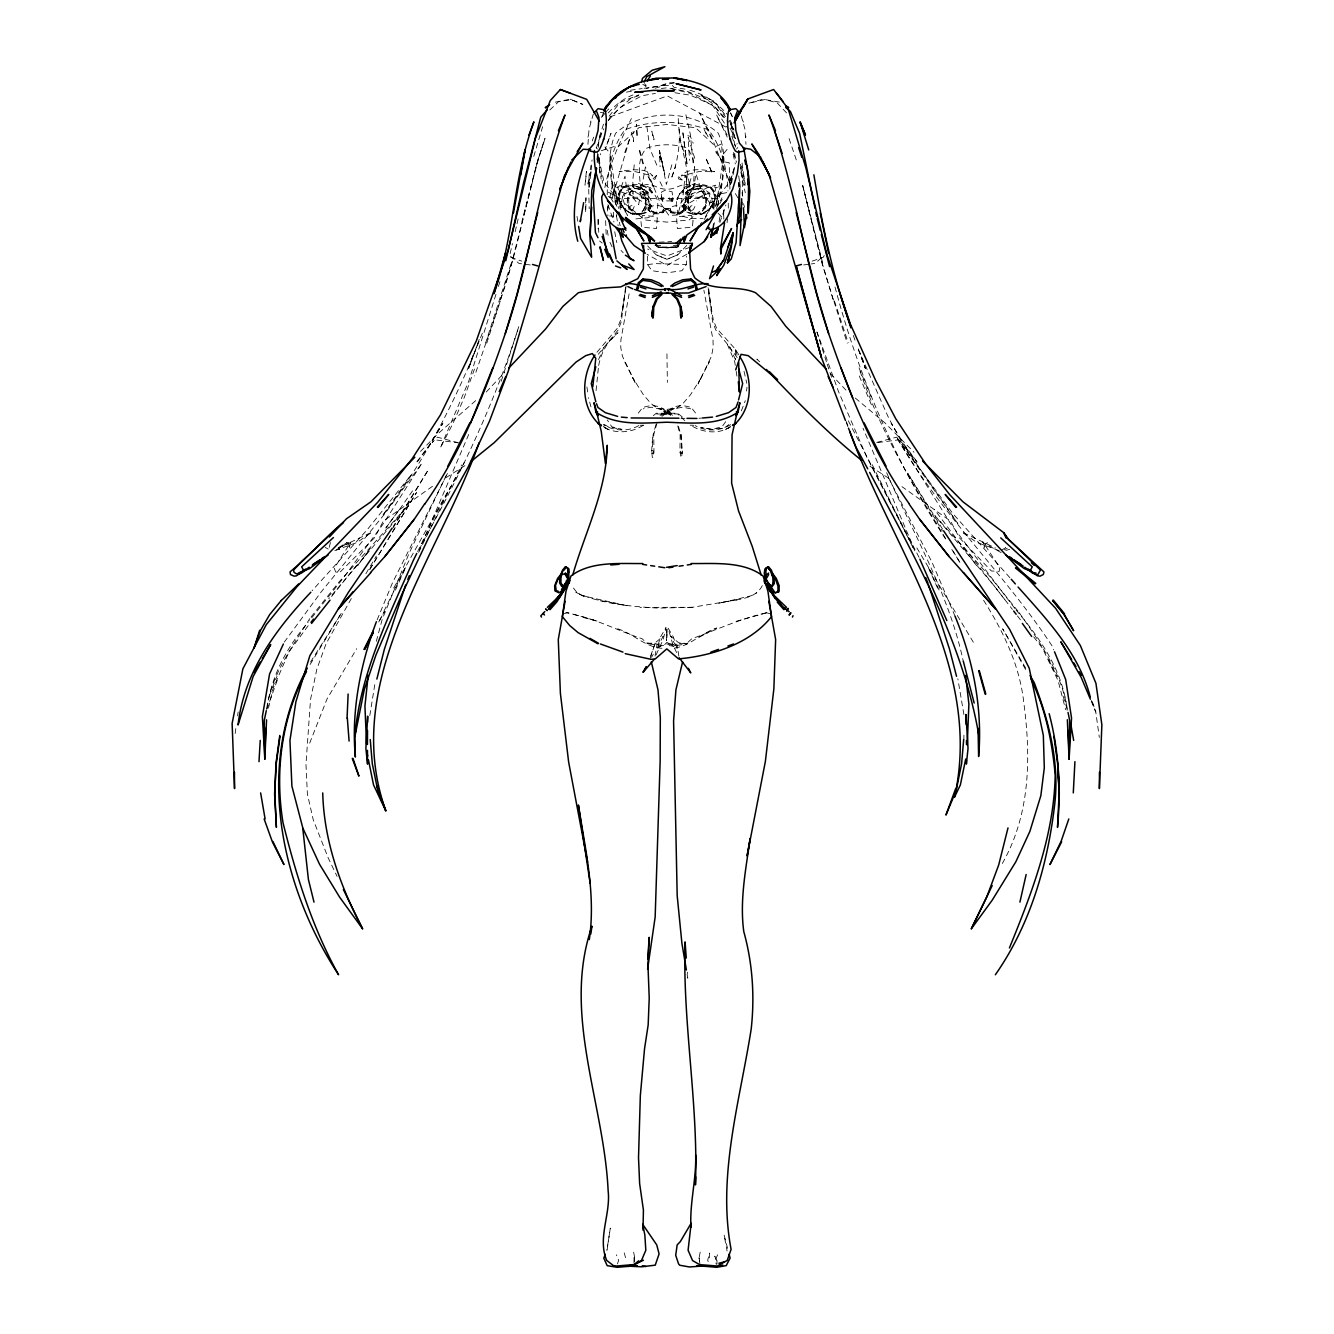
<?xml version="1.0" encoding="UTF-8"?>
<svg xmlns="http://www.w3.org/2000/svg" width="1334" height="1334" viewBox="0 0 1334 1334"><rect width="100%" height="100%" fill="white"/><g stroke="black" fill="none" stroke-linecap="round" stroke-linejoin="round"><path stroke-width="0.75" stroke-dasharray="5 3.75" d="M666.95 353.81L667.367 382.408M678.306 244.422L678.306 246.156L675.704 247.374L660.547 247.307M963.898 739.303L963.898 735.167M963.898 714.507L957.829 678.706M585.709 197.866L585.643 212.373L586.193 197.732M671.502 200.9L662.298 200.9L661.264 194.164L661.797 191.846L665.483 190.178L672.119 191.846C673.286 203.735 670.218 202.401 672.669 194.164M723.745 213.607L723.778 210.005L723.795 213.64M587.944 144.305L589.044 128.998L593.246 114.24M738.903 187.46L739.019 179.54M709.505 1257.862L709.571 1253.026L707.704 1260.113L708.604 1262.965M633.95 1262.814L634.1 1255.628L634.567 1261.547M645.573 212.823L638.736 213.807L630.565 212.74L626.096 210.472L623.261 199.733L625.012 193.814C635.351 185.926 655.411 198.699 649.008 211.072C640.904 215.691 629.248 214.824 622.861 207.604L621.21 203.285L621.11 208.021C618.859 201.517 617.392 192.663 623.428 187.727C631.766 183.458 641.737 186.376 648.224 192.58M739.77 186.31L739.97 177.989M647.457 256.145L647.574 264.566L651.959 270.719L666.967 272.82L681.974 270.719L686.36 264.566L686.576 256.145M588.728 189.161L589.194 208.788M588.778 187.21L589.094 175.471L592.113 159.947M596.065 390.662L598.416 367.334M599.416 173.053L599.533 169.468L599.266 173.036M597.182 162.598L597.432 154.477M607.253 194.714C607.237 171.919 611.039 148.691 624.829 129.815C651.225 119.526 681.924 120.477 708.454 129.748C721.944 147.307 727.213 169.185 727.964 190.945M677.222 246.106L677.288 244.322M681.19 434.334L682.258 450.892L682.174 453.327L680.99 453.477L679.923 452.91L680.157 434.634L677.372 424.629M613.357 212.273L613.49 220.06M621.21 203.285L621.044 207.77L619.126 198.116L620.377 191.729L624.212 187.444L634.617 185.726L644.505 189.878M657.112 422.628L653.76 434.634L653.993 452.91L652.926 453.477L651.759 453.327L651.676 450.892L652.726 434.334M731.132 182.741L731.382 176.788L730.965 182.941M661.964 199.766L660.947 198.166L662.081 199.3M369.818 715.508L375.354 681.04M686.877 174.871L686.493 182.391L687.21 174.871M625.529 287.26L621.361 321.444L618.159 330.015L597.465 355.311M675.187 213.49L670.902 212.806L669.435 210.122C666.1 206.136 662.514 215.057 662.815 211.072M667 630.782L666.45 640.57L666.9 629.031L667.05 637.385M689.811 182.224L689.511 187.377C687.46 162.948 677.805 139.703 678.256 114.807M717.542 205.903C722.828 182.391 728.564 156.211 718.259 133.217C691.312 109.055 642.604 109.055 615.658 133.217C605.519 155.895 610.905 181.574 616.108 204.836M661.264 194.164L662.064 200.1M642.771 84.325L645.923 86.276L646.156 82.608M717.859 205.319L722.061 181.157L723.912 153.343L728.998 147.057M679.123 129.198C680.223 146.123 677.305 162.981 671.252 178.706L675.721 166.083M597.465 160.847L597.882 155.061M598.416 147.324L598.966 139.586L598.149 147.64M731.566 123.829L731.265 128.114L735.284 146.64L737.185 143.572M573.937 614.54C597.732 619.643 619.36 631.282 642.121 638.736L646.59 642.871L657.062 644.055L655.044 656.145M586.36 171.536L585.009 185.159L586.626 171.636M682.258 450.892L681.607 457.395L680.507 457.262L680.523 450.942L681.907 450.809L680.757 434.5L677.355 422.478M596.932 159.713L597.332 155.694M589.328 187.244L591.629 165.699M723.678 156.261L716.408 204.102L717.509 196.748L721.31 193.713L728.647 192.246M727.047 222.695L727.514 218.676M634.234 164.749L632.833 180.373L633.2 194.28L628.931 187.294M588.011 137.219L588.161 135.985M746.54 391.045L747.023 387.193M712.79 228.431L713.873 220.46M715.758 206.503L716.842 198.533L722.061 181.157M235.151 733.533L235.968 727.647M237.585 715.874L238.136 711.956M598.683 365.433C601.034 352.66 607.67 340.82 617.976 332.766L607.087 343.622M626.18 285.81L620.593 320.11L617.242 328.381L595.948 353.443M607.103 1249.758L610.305 1228.13L606.853 1250.575M622.394 310.955L625.896 287.744M678.956 245.123L677.972 247.157L666.967 247.807L655.944 247.157L654.961 245.123M700.2 1252.126L699.083 1257.795L699.883 1263.631M629.114 293.83L620.894 339.987L620.744 347.374L622.444 356.311L635.868 384.009L624.629 361.714L625.796 364.365M598.799 163.415L600.5 153.627M607.82 209.271L608.487 205.436M731.516 183.292L734.517 167.35L729.181 182.508L716.842 198.533L617.075 198.533L604.169 182.575L597.499 152.46M719.059 221.594L720.177 215.674M267.217 707.954C271.135 675.754 287.36 646.723 308.137 622.328M609.821 197.765L612.489 184.692M266.683 708.671C271.419 674.904 292.246 646.823 309.738 618.626M713.99 207.887L715.608 197.432L714.574 191.579L711.356 187.394C699.4 180.94 680.84 185.576 677.022 199.766L679.856 193.647L676.788 199.216L676.138 205.753L677.739 212.073L681.874 216.208L692.479 218.659L703.035 218.409M715.841 206.02L716.908 201.084M588.527 183.909L591.195 171.836M713.39 227.564L714.974 220.377M598.032 162.198L599.85 154.077M604.869 187.51C609.688 163.198 620.56 140.687 631.382 118.559M590.612 122.128L590.879 120.927M268.501 708.087L272.886 689.061L288.994 651.859L309.805 623.462M510.138 253.543L512.423 243.638M515.174 231.732L516.541 225.796M517.008 223.812L518.843 215.875M587.744 183.959L590.629 171.969M670.368 415.191L667.2 412.806L667.7 411.406L672.586 415.324M531.582 185.376L537.269 162.014L545.039 138.586L537.252 161.898L521.911 221.561M615.574 184.442L612.223 197.999L629.998 137.769L623.578 155.945M531.482 185.409L511.356 264.399L499.933 301.434C518.843 248.257 527.113 192.079 544.822 138.586M330.448 542.538L328.964 548.324L328.314 547.79M617.258 213.056L616.325 216.592L617.709 212.506M376.321 641.304L382.208 619.376L408.888 553.793L447.357 473.036M647.774 199.216L648.574 196.298L645.639 192.496L647.79 193.613L641.02 187.961L632.333 185.709L635.251 189.495L632.516 185.659M615.524 203.652L624.996 176.205L626.263 185.893L629.565 193.613L638.636 204.686L645.406 166.883L660.263 202.951L668.868 215.391L677.855 214.991L683.308 193.847L685.092 175.004L687.827 190.895L688.194 202.368L693.23 190.695L695.964 173.804L701.567 191.079L714.09 209.305M671.852 164.816L666.4 184.442L659.463 150.592L660.08 166.733M655.994 424.479L653.16 434.5L652.026 450.809L653.393 450.942L653.41 457.262L652.309 457.395L651.676 450.892M650.125 211.472L647.824 209.938L649.391 204.452L651.692 206.47L649.508 205.236L648.607 209.805L648.724 207.07L648.724 209.972L648.607 207.254L650.992 205.953L650.175 209.822L654.644 212.956M729.915 189.095L729.781 183.492L734.517 167.35M664.782 412.406L665.733 411.356L664.782 412.406L661.581 409.138L658.596 408.304L663.248 409.872L651.109 407.187L643.255 408.821M671.969 200.333C672.169 205.87 675.154 190.529 671.185 201.301M533.767 156.411L542.638 126.68M596.448 148.007L597.649 144.022M689.478 183.375L692.113 174.721M266.683 709.605L278.539 676.755M510.955 263.965L485.726 342.621M495.965 294.33L468.934 380.657L440.27 448.124L453.01 423.362L464.382 397.198L474.971 367.684M498.432 286.477L500.884 278.623M486.777 343.155L500.133 301.384L474.637 375.955M501.167 381.357L518.809 326.563C494.731 402.451 460.78 474.454 421.894 543.772L418.926 551.276M650.242 658.312L655.261 642.771L663.148 636.201L656.978 648.407L660.58 636.918L665.983 627.497L663.231 639.47L653.743 659.946M603.535 124.145L598.582 139.186L603.802 128.731M617.442 1263.948L618.659 1260.313L616.391 1254.794M592.263 140.954L593.58 137.135M719.876 222.478L725.913 204.986M650.625 656.078L655.261 642.771L646.573 643.755L664.182 645.723L666.316 643.988L674.637 644.706L667.384 643.138L669.751 645.723L673.32 646.09L687.343 643.755L678.656 642.771L670.769 636.201L677.188 648.808L673.337 636.918L668.051 628.047L673.053 645.239L678.289 655.961M468.484 368.134L473.954 352.61M479.239 339.303L468.768 368.234L479.156 339.653M667.2 412.806L667.7 411.406M685.693 192.58C692.179 186.376 702.151 183.458 710.505 187.727L713.54 191.729L714.807 198.116L712.89 207.77L712.706 203.285L711.055 207.604C704.669 214.824 693.013 215.691 684.926 211.072C678.506 198.699 698.582 185.926 708.904 193.814L710.655 199.733L707.82 210.472L703.351 212.74L695.181 213.807L688.361 212.823M741.354 410.872L745.289 400.667M309.688 743.155L326.98 699.099L356.678 648.691M269.301 695.798L276.988 676.321M669.218 411.756L668.467 412.673L669.218 411.756L673.853 415.474M377.138 619.876L392.513 582.775L447.457 473.42M716.241 208.554L721.977 197.832M708.121 364.365L709.288 361.714L698.049 384.009L711.472 356.311L713.173 347.374L713.023 339.987L703.885 290.195M418.676 552.393L461.581 464.932M468.701 434.484L421.894 543.772M717.609 1254.777L715.257 1260.313L716.308 1264.499M598.566 359.646L603.735 347.524M482.341 333.2C456.862 398.066 425.663 460.714 382.441 515.741L411.472 474.504L367.35 529.565L312.123 590.695M601.967 116.458L603.568 112.773M395.398 590.162L405.853 566.983L383.909 611.239M1002.318 863.482C1030.265 814.59 1031.065 757.412 1023.845 703.085C1019.81 665.332 1003.185 631.065 983.058 599.416M719.66 203.785L723.261 197.699M417.625 551.609L436.201 513.523L464.315 462.398M762.314 585.626C754.394 601.167 732.833 598.966 718.476 603.435L751.192 595.764L756.628 592.98M310.122 664.482L341.604 612.79L310.072 662.781M599.916 136.585L601.801 132.983M608.421 120.377L610.305 116.758L631.032 98.216L640.437 95.098M736.401 621.26L768 612.456C741.571 618.092 716.908 629.781 691.796 638.736L687.327 642.871L676.855 644.055L673.47 646.356L666.967 642.388L664.465 644.756L658.462 647.073L660.463 646.34L657.062 644.055M378.739 621.961L384.559 611.272L378.623 622.111M598.849 140.037L601.551 135.084M351.326 598.499L326.18 643.505L316.875 669.034L310.539 699.416L305.97 764.232L307.387 794.063L313.24 819.776L328.147 857.779L337.085 876.421M393.697 588.061L450.725 486.276M651.526 657.362L653.293 654.21M721.31 193.713C710.755 200.584 709.788 215.374 700.45 223.762M681.641 202.168L688.277 192.496L686.426 193.347L692.896 187.961L698.566 185.709M365.866 573.77L376.271 556.145M393.08 527.931L428.397 469.668L393.263 526.346M369.785 569.301L416.491 492.563L369.785 569.418M701.317 377.572L690.545 394.714L683.108 403.352L676.038 408.571L667.017 409.255L657.912 408.571L650.809 403.352L643.372 394.714L632.599 377.572M620.81 190.462L615.908 198.399M662.848 201.384C659.029 195.498 669.068 198.182 663.131 199.733C658.479 193.947 662.314 203.735 662.281 200.867M399.633 509.305L412.84 490.495M725.679 421.677L722.161 426.613L712.106 429.381L700.784 427.497L712.106 429.381L724.062 428.114L730.182 423.595M701.401 185.659L698.666 189.495L701.584 185.709L698.966 185.743M385.809 528.047L399.45 509.405L386.026 527.697M284.242 642.154L321.261 591.829L385.276 513.173L422.044 463.048L382.675 524.679L343.538 577.705L309.405 620.727M705.419 216.708L713.94 201.367L709.771 202.985L689.094 219.943L666.967 222.111L644.822 219.943L624.145 202.985L619.976 201.367L627.497 215.441M370.468 548.274L357.495 565.733L370.518 548.224M416.858 461.797L429.064 445.473L442.855 423.412L429.214 446.006L417.042 462.181M356.612 565.299L330.398 598.032M638.252 413.156L642.504 407.72C649.941 404.719 660.313 404.569 665.733 411.356M311.022 617.025L339.103 581.924L408.754 504.686L328.714 598.783M609.088 116.158L620.16 102.385L638.803 94.847M608.171 112.956C614.991 105.503 623.395 98.466 632.916 94.981M736.535 149.008L737.785 147.49M686.777 245.423L677.805 254.777L666.967 259.33L656.111 254.777L647.14 245.423M601.417 117.392L606.82 111.239M608.537 120.343L619.743 107.654L642.021 95.731L655.444 93.43M690.662 408.821L682.808 407.187L672.336 409.138L670.668 409.872L675.321 408.304L672.336 409.138L669.134 412.406L668.201 411.356C673.603 404.569 683.975 404.719 691.412 407.72L695.664 413.156M661.981 416.408L665.449 412.673L664.699 411.756L660.063 415.474M486.226 391.996L504.586 372.503M605.319 112.49L609.521 108.171M663.315 210.555L662.781 212.189L654.377 213.257L649.775 210.138L649.775 207.537C652.743 204.019 666.133 204.702 663.281 211.356L663.715 210.422M420.527 451.426L437.669 433.984L477.188 399.333M549.808 109.972L558.846 101.467L571.602 99.767L582.825 104.419L570.152 99.183L553.727 102.485M649.775 205.253C653.96 209.655 648.741 200.5 647.957 207.254C647.957 214.14 658.713 215.308 663.715 212.306M653.327 415.658L656.295 413.223L677.689 413.223L685.076 419.326M661.331 415.324L666.216 411.406L666.717 412.806L663.565 415.191M682.324 212.356L685.959 209.788L684.525 204.452L682.224 206.353L684.409 205.236L685.192 209.972L685.192 207.07L682.925 206.186L683.925 209.888L680.724 212.389L677.355 212.823M432.516 486.293L383.275 521.16L374.654 537.669L340.387 571.802L335.718 572.069L334.25 568.267L350.458 542.705L349.191 548.841L349.058 544.639L346.573 542.771L336.635 548.724M685.709 192.73L687.827 191.179M337.302 549.208L346.573 542.771L351.742 542.271L338.519 547.924L372.103 532.033L357.045 542.471L334.751 550.608M714.607 186.427L715.708 185.159L707.454 187.627L695.014 194.047L684.575 202.651L681.774 207.404L701.534 195.931L715.091 191.129L716.258 186.827L714.274 186.493M687.727 190.995L689.411 189.878M445.94 477.722L467.75 463.832M686.86 254.194L666.967 265.433L647.057 254.277M688.277 192.496L685.509 194.18C693.313 182.441 706.303 187.877 717.459 187.394M730.698 426.496C718.976 434.817 702.534 432.7 690.829 425.379M729.681 427.08L724.929 429.898L730.132 427.147M1001.617 550.042L1005.569 547.774L1003.952 544.455M1004.152 549.891L1007.253 548.224M699.299 637.152L716.675 628.031C700.75 633.15 688.878 647.323 671.986 648.307M677.805 254.777L666.967 259.33L656.111 254.777M730.682 424.679C720.11 431.049 705.936 431.999 695.164 425.579M680.99 453.477L682.108 452.943L680.724 453.343M690.011 247.207L666.967 255.928L647.657 249.058M643.088 425.379C630.298 433.717 612.973 434.117 600.317 425.296M638.753 425.579C627.981 431.999 613.807 431.049 603.235 424.679M601.184 150.759L613.957 146.607L618.026 146.84L639.086 127.53L666.967 124.462L695.598 127.697L715.708 146.59L721.594 143.855L722.544 161.547L729.164 162.748L729.781 183.492M681.157 213.24C673.67 217.309 670.302 207.954 664.399 210.188L662.981 212.656L652.876 213.09M675.738 247.04L658.179 247.04M610.305 116.758L667.3 95.915L725.796 126.997M812.189 261.147L823.245 257.329L824.245 255.528L814.924 263.448L811.172 263.949M649.458 207.037L651.009 206.22L649.991 207.504L650.875 210.822L656.561 212.823M678.306 245.106L672.753 245.573M655.144 88.227L664.232 85.493L672.453 85.576L674.087 87.377L686.11 89.278M336.301 549.992L339.67 548.974L336.251 549.241M1005.803 550.475L1009.671 549.325M626.913 186.46L621.077 187.827L616.475 187.394M876.721 442.421L896.565 437.185L901.817 442.471L957.845 523.662L898.516 439.87L876.655 442.705M647.574 264.566L655.844 263.615L686.36 264.566M564.132 613.607L567.85 612.673L597.399 621.127L582.341 617.242M674.287 82.891L646.123 88.544M676.055 246.94L668.584 247.557M659.129 242.188L671.736 241.554M665.449 412.673L664.699 411.756M737.118 599.833L692.229 607.303L640.003 607.387M626.413 92.146L634.3 90.712M660.68 212.306C665.499 214.007 661.814 204.285 664.499 208.871L669.334 208.754C672.419 204.002 668.451 213.824 673.236 212.306M630.298 90.262L642.138 88.561M644.122 88.277L659.913 86.026L668.217 82.825L674.02 82.725M670.618 212.523L671.452 212.106L670.235 209.938L670.668 207.42L669.418 208.871L664.582 208.754L663.448 207.154L662.598 211.806L656.578 212.656M803.668 264.949L809.304 264.199M661.297 88.478L666.967 87.811L687.777 91.562L714.324 102.385L725.446 116.708M668.201 411.356L669.134 412.406M698.916 418.292L702.818 417.959M669.785 210.355L671.102 211.072M635.918 218.893L647.507 217.775L652.043 216.208L656.178 212.073C664.716 192.496 638.286 177.739 622.561 187.394L619.36 191.579L618.309 197.432L620.26 209.471M692.229 607.303L658.246 608.121C630.498 606.353 601.367 604.102 575.904 592.379L582.741 595.764L627.297 605.753L597.549 599.983M668.617 247.757L665.299 247.74M640.137 425.296L643.772 425.196M619.309 186.427L617.659 186.827L618.826 191.129L632.383 195.931L652.143 207.404L649.341 202.651L638.903 194.047L626.463 187.627L618.209 185.159L619.643 186.493M680.957 418.276L684.959 418.326M789.094 138.603L796.898 161.697M665.299 247.724L657.078 247.123L655.611 244.422M690.145 425.196L693.78 425.296M656.578 414.024L677.439 413.924L684.759 420.594M609.655 215.941L613.173 216.075M655.728 245.156L661.431 245.573M677.389 213.59C680.99 213.957 687.06 211.272 686.093 207.103L684.992 205.236M661.931 648.307C644.989 647.207 632.983 633.1 616.675 628.497M567.85 612.673L565.933 612.456L572.436 614.357M459.179 442.955L435.401 439.87L432.099 442.471L437.352 437.185L457.195 442.421M530.248 264.949L518.993 263.448L509.688 255.528M674.804 92.73L690.512 95.231L714.174 106.003L728.631 122.194M671.319 211.806L679.49 212.74L683.742 209.822L683.725 207.537C681.157 204.435 688.144 207.487 685.309 209.805L684.492 206.853M779.406 102.084L762.965 99.233L748.491 103.285L764.966 99.533L777.122 102.801L787.71 114.124M600.367 112.339L604.002 112.973M657.862 246.94L658.946 247.174M671.252 88.661L689.961 93.213L712.523 105.286L727.63 127.964M687.777 135.718L690.395 136.351L693.196 143.222M766.066 612.673L769.785 613.607M608.337 192.196L617.158 196.965L627.364 215.174M653.193 453.343L651.826 452.943L652.926 453.477M510.689 257.329L521.744 261.147M608.187 196.515L611.939 197.832L614.524 200.95L617.675 208.554M689.845 90.228C704.569 94.447 717.559 103.068 727.547 114.641M999.216 550.659L976.538 542.271L961.831 532.016L995.497 548.007M570.152 99.183L571.602 99.767M640.403 189.561C626.88 184.025 625.429 207.187 634.15 212.873C644.089 218.609 648.207 200.45 643.755 194.447L641.721 195.364L641.254 197.832L643.922 197.099L644.555 195.331C637.185 176.772 620.16 198.716 630.548 209.872C641.287 224.796 651.742 198.633 642.171 190.562M684.375 204.602L682.424 206.687L684.142 205.253M583.975 596.415L577.288 592.98L571.602 585.626M325.146 547.357L328.197 549.058M604.019 424.345L608.454 426.88L621.794 429.365L611.806 426.763L607.287 419.96M604.235 427.08L608.988 429.898L603.218 426.496M1001.084 552.559L982.324 542.138L987.343 542.771L984.926 544.505L984.725 548.841L983.458 542.705L999.516 567.3L999.233 571.386L991.362 570.969L959.263 537.669L950.658 521.16L901.934 486.643M645.639 192.496L648.407 194.18L641.02 187.961M869.918 466.233L890.145 479.123M617.158 196.965L612.606 193.713M646.09 191.179L648.207 192.73M599.583 241.004L602.201 243.055M855.327 398.099L885.092 423.028L913.94 452.209M657.245 246.64L656.628 244.322M718.076 213.24L722.061 217.175M759.646 361.814L756.878 359.046L759.613 362.014M710.505 187.727L718.009 198.399M830.515 373.753L847.307 391.562M668.467 412.673L670.785 415.157M621.01 250.392L623.195 252.793M1009.905 577.722L952.96 513.707L898.516 439.87L901.817 442.471L888.577 417.792L859.813 352.86M596.131 147.49L597.399 149.008M1004.836 599.633L964.249 547.524M724.796 114.307L714.04 101.167L699.583 94.497L711.656 102.901L725.196 119.66M1017.942 611.122L990.045 576.705L934.851 515.608L993.647 585.226L1012.406 609.421M1019.209 612.69C1039.586 641.837 1061.397 672.586 1067.217 708.504M604.919 147.073L610.005 153.377L611.856 181.157L616.058 205.319M1014.774 608.387L950.992 524.312L896.565 437.185C939.853 513.056 1004.419 573.553 1052.293 646.223L1053.777 649.925M1016.024 609.971C1040.57 638.869 1063.315 671.586 1067.15 710.355M1017.408 615.874L1022.411 622.344M1033.683 636.868L1042.438 648.157L1058.062 680.573L1065.649 709.738M904.469 445.906L916.892 462.181L904.702 446.006M976.688 565.733L934.284 509.305M917.042 461.814L904.852 445.473L891.112 423.262M737.185 357.595L727.13 343.939L734.701 361.614L735.868 369.251M610.655 197.699L614.274 203.785M648.574 196.298L652.276 202.168M715.674 151.743L723.595 163.548L716.158 151.509M738.936 354.977L735.084 348.874L716.675 328.381L713.323 320.11L708.204 289.161M942.521 529.081L907.704 473.186L942.438 531.049M951.842 549.475L960.463 563.398L953.093 551.092M945.723 538.803C912.689 484.075 878.706 428.881 858.946 367.684L871.035 396.698M916.825 547.89L975.271 645.456M945.556 538.903C894.847 461.497 858.512 375.855 834.884 286.51M735.334 193.563L738.102 198.216M1025.796 668.284L1002.651 628.814L1026.763 671.569M734.084 130.082L730.032 122.928L733.617 130.148M708.137 136.818L704.069 129.231L707.604 136.985M656.812 165.166L649.891 148.708L646.473 123.345M727.13 134.967L716.508 114.824L727.247 137.102M914.874 550.825L866.75 456.995L838.652 391.929L817.042 332.099M730.015 128.147L735.418 138.603M888.461 477.689L931.949 562.114L955.061 616.241M731.816 136.201L735.734 147.14M919.043 557.345L846.69 417.642M659.996 181.741L662.715 187.11M648.074 176.288L653.46 186.993L648.291 176.071M1048.574 659.58L1056.928 676.321M730.265 120.227L732.083 123.962M939.119 590.012L928.08 566.983L938.519 590.162M609.938 242.354L612.073 246.823M729.298 120.51L733.683 129.798M872.219 464.682L914.29 550.325M659.413 156.278L662.865 163.632L659.88 156.278M730.465 183.942L728.181 179.056L730.498 184.375M730.832 113.473L732.349 116.725M716.575 1260.146L714.741 1256.211L716.975 1260.513L717.008 1263.965M730.415 112.606L732.099 116.258M711.589 138.736L699.7 113.023L709.755 132.816L730.465 183.909M886.643 472.703C913.773 534.751 949.091 594.314 963.231 661.164M644.672 83.542L645.923 86.276M911.789 543.205L863.031 428.264M735.367 359.646L730.182 347.524L715.758 330.015L712.556 321.444L708.021 287.744M1091.179 701.034L1095.781 711.956L1099.316 737.452M711.806 172.036L705.669 157.529L711.689 172.319M859.279 375.955L872.719 407.904M846.223 422.411L847.724 426.23M679.339 138.419L687.477 161.697M1091.629 700.667L1095.781 711.956L1092.012 700.85M858.296 349.208L865.349 368.317L859.913 352.693M853.276 335.451L855.411 341.254M858.246 348.974L865.349 368.317M666.216 411.406L666.717 412.806M678.873 656.145L676.855 644.055M741.27 115.908L744.872 128.998L745.973 144.305M607.954 204.686L613.99 221.994M713.106 190.462L714.824 197.282L712.823 208.021L712.706 203.285M827.213 364.265L832.499 380.04M846.373 421.444L848.357 427.347M834.417 300.9L848.191 342.621M816.875 332.033L826.596 362.364M733.366 152.443L736.535 162.348M833.983 301.434L847.24 343.188M694.764 158.362L688.194 137.402L689.528 160.33M730.382 123.078L735.351 139.186L731.265 125.146M1063.165 696.281L1067.25 709.605M590.979 406.887L588.477 397.665M611.856 181.157L617.075 198.533L618.426 208.504M624.229 1252.876L626.23 1260.113M743.538 203.685L744.522 207.287M654.177 139.62L651.826 131.065L653.66 139.787M639.803 150.459L643.555 164.199M685.359 196.298L686.143 199.216L683.575 204.452L683.592 208.604M639.269 150.609L642.988 164.282M662.431 200.767L661.681 198.249M802.634 185.426L822.561 264.399L833.783 301.384L822.211 263.982L802.634 185.426L822.961 263.965M727.597 1248.407L724.062 1234.85L727.08 1251.042M741.487 165.85L745.306 183.058M659.596 152.309L664.832 174.287L659.463 150.592M740.42 167.184L744.639 185.226M733.1 154.244L735.367 163.982M744.022 371.319L746.807 383.275M631.382 132.316L633.517 141.621L633.15 131.432M685.876 114.791L690.378 134.534L693.213 164.349M737.052 355.244L735.401 348.074L735.568 359.947M740.837 171.836L745.289 192.796M743.038 120.927L743.305 122.128M619.343 222.161L620.143 225.763M610.238 156.261L618.426 207.67M633.65 1252.126L634.867 1258.879M614.724 231.732L616.792 242.588M740.337 164.199L742.121 174.37L742.654 196.815M597.815 154.344L602.685 183.292M734.667 153.277L735.801 161.064M687.077 974.087L687.76 978.172L687.327 972.136M616.508 215.991L618.126 225.796M607.287 230.365L608.521 237.836M577.005 216.358L578.306 224.395M736.168 371.152L737.052 376.888M711.522 310.955L708.287 285.509M617.008 201.084L617.375 203.435L616.408 196.748M599.4 167.35L601.167 179.073M586.927 387.01L587.961 394.114M742.038 162.948L745.406 186.943M738.719 175.888L740.253 187.444M745.756 135.985L745.906 137.219M738.452 182.608L738.936 186.51M686.793 163.832L682.674 131.032L687.127 163.799M742.104 192.413L742.471 196.198M637.335 135.368L636.468 124.179L636.818 135.501M607.387 206.053L607.904 215.858M723.845 219.109L723.495 210.155L723.628 215.458M605.636 220.627L606.253 236.785M598.282 219.276L598.749 232.299M728.247 203.135L728.331 209.004M597.949 219.61L598.032 228.864M657.245 217.976L656.528 228.548L641.537 227.147L640.904 220.877L642.454 215.324L654.527 216.508L657.245 217.976M693.013 220.877L692.396 227.147L677.389 228.548L676.672 217.976L679.39 216.508L691.462 215.324L693.013 220.877M694.614 167.534L693.196 189.145L690.545 185.426C682.191 181.657 675.388 190.262 666.967 188.994C658.546 190.262 651.726 181.657 643.372 185.426L640.72 189.145C639.72 175.354 636.301 160.063 646.206 148.357C659.38 143.588 674.537 143.588 687.71 148.357L692.83 157.595L694.614 167.534M652.009 192.229L651.976 193.163L646.523 187.477L638.653 183.525L650.458 187.677L651.526 188.928L649.124 187.777L652.009 192.229M701.967 196.482L702.101 197.832L703.652 197.816L705.119 194.797L703.502 194.631L701.967 196.482M688.344 196.915L687.91 205.069L689.111 211.022L692.363 214.274L701.25 214.474L704.569 212.139L706.57 197.599L688.344 196.915M669.868 210.505L671.185 212.223L679.54 213.257L684.142 210.138L683.075 206.186C679.039 205.603 667.917 204.536 670.635 211.356L669.868 210.505M705.969 198.516C709.805 212.573 688.811 221.928 688.394 203.952C683.075 189.461 706.57 180.657 705.969 198.516M637.402 201.084L637.402 201.084M634.217 206.503L633.033 209.288A3.552 3.285 73.1 0 1 628.981 210.155L629.965 206.186L633.15 205.169L634.217 206.503M688.744 198.032C683.625 211.622 702.718 221.444 704.719 204.235C711.155 190.629 690.145 181.357 688.744 198.032M665.016 410.438L664.649 413.507L667.834 414.874L669.701 412.439L667.85 410.005L665.016 410.438M671.736 198.349C669.435 203.368 667.2 194.397 671.736 198.349M694.947 206.503L693.53 209.288A3.552 3.502 -49.6 0 1 689.161 210.155L690.445 206.186L693.88 205.169L694.947 206.503M686.493 197.632C680.64 213.807 706.953 221.527 711.255 205.119C717.125 188.894 690.745 181.057 686.493 197.632M622.661 196.882C616.858 212.423 642.471 222.228 647.424 205.87C653.26 190.295 627.58 180.357 622.661 196.882M696.548 200.967L696.598 200.834M656.428 175.554L655.144 179.039L651.892 179.923L656.428 175.554M646.006 205.069L644.806 211.022L641.571 214.274L632.666 214.474L629.348 212.139L627.347 197.599L645.573 196.915L646.006 205.069M608.688 139.536L605.152 149.425L611.005 133.317L608.688 139.536M682.574 190.862L681.941 193.163L687.394 187.477L695.264 183.525L684.392 187.094L682.241 188.678L684.792 187.777L682.574 190.862M668.734 411.005L667.4 413.44L665.182 412.139L666.516 409.721L668.734 411.005M682.208 174.721L681.157 175.955L698.966 171.586L714.724 171.702C704.569 169.885 690.695 167.2 682.208 174.721M620.994 171.052L619.193 171.702L634.951 171.586L652.76 175.955C645.389 166.867 631.082 170.335 620.994 171.052M672.886 247.307L671.269 247.474L672.886 247.307M661.03 247.307L658.362 247.107L662.648 247.474L659.763 247.224L662.381 247.457L660.997 247.29M682.024 179.923L678.773 179.039L677.489 175.554L682.024 179.923M656.678 245.456L655.611 245.123L656.662 245.456M699.616 1261.681L699.083 1257.795L699.45 1261.58"/><path stroke-width="1.5" d="M767.817 585.676L771.602 591.062L775.054 592.796L777.972 591.896L777.972 586.143L775.354 578.906L771.752 574.387L775.904 579.156M1099.449 772.203L1099.383 788.594L1101.867 724.762L1095.931 683.291L1080.357 645.506L1055.661 608.371L949.691 494.614L925.379 463.582L895.748 418.726L875.654 380.457L850.375 324.112L826.73 253.894L805.869 167.951L788.127 108.704L773.62 89.511L747.857 98.949L734.05 122.845M966.4 760.18L966.383 764.099L968.034 748.391L965.966 714.524L966.166 724.545M966.483 744.505L966.5 740.587M560.98 577.255L560.947 582.658L562.698 586.376L561.964 584.909M367.517 730.415L367.434 744.505M367.6 722.294L367.667 716.191L365.883 748.291L367.534 764.132L367.467 750.392M588.844 149.225L590.578 151.209L596.265 152.209L598.582 150.942C605.269 139.32 607.82 124.862 605.503 111.639L603.768 109.671L598.082 108.654L594.08 112.79M741.571 202.268L740.037 245.606L746.39 214.674M738.586 209.238L738.669 203.302M748.124 213.69L748.707 176.455L743.805 148.407M568.051 569.851L567.517 579.99L568.651 579.74L568.984 568.934L565.483 566.667L562.598 570.035L559.93 576.955L559.613 582.941L561.631 586.376L565.483 586.16L567.217 582.958M978.055 728.414L978.622 756.528C982.741 708.838 973.22 660.297 955.061 616.241M739.72 188.394L736.068 242.571L731.265 258.913L727.547 262.898L731.232 247.74L733.15 232.733L727.947 246.923M765.866 569.851L765.899 568.401L768.434 566.667L771.319 570.035L774.053 577.088L774.237 583.658L772.286 586.376L769.034 586.76L766.75 583.892M265.666 728.347L264.816 759.163L262.381 716.541L269.568 673.987L283.375 644.022M695.664 1176.871L695.431 1184.959C698.532 1103.585 682.441 1023.245 685.076 941.904L686.276 958.029M793.03 615.724L792.429 617.058M967.25 744.872L968.884 704.102L965.649 675.404M643.655 245.689L643.388 268.884L637.752 278.706L620.71 286.893L600.967 288.077L578.372 292.713L562.848 306.436L545.556 329.048L508.838 368.017M653.393 315.975L653.76 307.37L657.112 299.149L661.964 294.364M266.567 719.843L264.816 759.163L264.232 720.677L266.283 710.672M347.057 718.142L348.124 694.03M1058.029 763.715L1059.113 793.497L1057.512 827.38C1061.014 789.344 1058.963 750.692 1049.158 713.69M690.962 1227.297C689.511 1203.035 696.498 1179.323 695.648 1154.91M1073.286 792.913L1074.921 761.647M258.996 761.647L260.247 740.387M566.416 580.507L567.15 583.742M765.483 579.79L765.733 575.521L768.667 573.036M647.707 959.346L649.208 937.318L647.957 965.066L649.224 998.065L648.174 1024.912L644.539 1048.757L640.337 1095.531L638.519 1157.679L639.636 1183.625L643.422 1210.071L643.005 1230.181M747.74 208.237L748.341 212.223L749.841 191.379L747.257 167.45L744.972 159.897M589.311 939.586C595.914 894.48 585.293 849.391 578.406 805.019L590.145 883.291M963.682 739.486L961.614 763.715L956.144 790.628L945.939 815.057L955.728 788.477L954.594 796.982L960.363 784.942L965.699 759.013M689.761 250.892L690.262 245.689M596.115 167.767L593.263 195.931L595.398 232.299M592.813 386.793L595.764 358.262L592.329 353.593L585.693 355.661L575.988 362.114L494.214 442.655L470.985 461.497M368.167 675.337L364.932 706.019L366.55 744.155M356.028 727.013L354.877 736.551L355.361 757.062C351.125 711.155 360.33 664.649 376.371 621.727M606.186 124.879L606.336 123.662M652.026 315.107L653.16 306.236L651.909 313.84M954.594 796.982C983.758 664.249 892.463 549.408 849.675 431.299M279.773 735.468L275.955 763.698L274.804 793.497L276.405 827.38L274.587 793.897L276.255 763.648L279.99 736.468M590.812 934.067L591.946 926.196C561.797 1013.957 604.052 1102.434 608.137 1190.812C610.889 1214.04 597.232 1238.202 606.72 1260.413L613.307 1265.549L616.792 1266.016L634.267 1264.532L643.438 1260.246M683.058 237.202L684.209 241.687L685.042 236.201L680.64 241.087M746.523 214.507L744.505 227.514L743.455 207.821M720.527 248.341L731.549 228.514L721.444 248.324L720.827 254.077L720.527 248.341L724.545 222.828M647.59 969.234L655.161 917.042L660.147 761.23L660.313 717.559L657.995 689.861L651.309 661.881M591.696 207.22L589.828 235.534L591.629 257.262L580.573 238.436L578.622 226.396M505.336 253.477L493.947 293.697C514.074 238.102 513.156 177.072 533.9 121.994M525.012 149.625L513.44 213.023M520.727 175.071L525.179 149.942M583.642 202.651L580.24 221.761L580.623 219.643M716.825 233.433L717.942 227.514M741.637 219.56L738.202 223.345L739.686 215.458L739.42 190.429M739.603 215.825L741.17 208.354M684.209 241.687L686.893 234.951L709.838 218.876L726.496 200.534L732.649 189.295L737.385 173.153L739.069 160.413L738.669 150.759M596.682 168.301L591.729 190.645L590.278 234.717L594.614 244.839M603.468 139.937L603.752 138.736M1019.91 902.134L1026.146 874.52M505.786 260.78L523.695 182.374L540.737 117.225L547.223 109.855M737.068 412.89L732.066 434.767L731.632 483.175L738.552 510.939L752.193 546.273L761.23 575.171M424.646 504.252C461.014 452.376 485.026 393.197 505.286 333.517C529.781 261.931 538.736 185.943 564.999 114.991L558.412 130.732M594.447 150.492C591.912 186.893 615.441 218.926 647.023 234.951L649.725 241.988L650.859 237.202M738.569 399.917L742.671 383.592L738.602 368.601M537.719 212.44L516.842 294.864L505.286 333.5M1008.004 827.897L998.682 865.016L986.843 896.815L971.352 928.764L992.196 900.2L1015.841 861.781L1029.881 831.399L1040.854 795.631L1044.305 767.85L1043.338 735.401L1029.214 668.151L1009.588 629.248L943.605 530.815M376.855 679.073L384.342 649.358L405.603 585.076M637.669 288.844L639.269 282.458L643.055 278.989L651.259 279.773L659.046 282.991L663.248 286.193M636.551 289.361L638.252 282.791L643.055 278.989M641.637 81.674L642.504 78.322L652.109 70.252L664.899 66.7L646.757 76.672L644.055 82.174M637.635 289.495L639.219 283.442L642.955 280.407L650.892 281.441L661.564 286.51M569.134 583.258L569.901 580.373M595.831 366.733L591.262 383.592L595.831 401.868M712.873 229.481L710.789 237.169L717.875 228.314M626.43 235.001L626.08 236.218L622.778 233.733M565.099 601.284L558.279 639.52L560.397 693.363L568.634 761.997L587.527 862.014M777.972 591.896L778.422 590.362M572.686 575.171C585.076 531.966 606.47 491.262 607.253 445.273L605.419 463.665L601.284 431.532L596.848 412.89M682.608 661.881L675.921 689.861L673.587 720.96L677.188 895.698L681.924 943.438L686.393 970.001M668.834 289.345L668.467 290.545L668.567 288.661L681.557 295.731M713.523 265.983L709.521 278.639L720.027 268.701L716.658 275.638L723.762 265.283L731.065 245.773L733.15 232.733L723.728 260.03L715.241 271.803M259.68 630.232L254.06 647.974L260.43 630.548L269.618 614.674L281.291 600.433M679.239 244.139L680.974 238.969L675.788 243.505M589.645 148.591C578.289 177.722 569.134 210.155 577.772 241.254M735.701 369.835L741.054 354.327L748.224 355.661L777.639 379.873L769.334 371.536M1068.817 818.926L1061.064 841.471L1049.958 864.549L1061.664 841.754M559.646 189.545L568.367 167.267M544.472 614.974L543.255 613.34M736.718 226.096L738.669 220.527M689.094 252.576L692.396 243.405C675.871 243.021 658.062 243.222 641.521 243.405L644.139 250.925M528.881 135.218L533.733 122.194M738.086 401.868L735.984 407.487L728.547 412.673L716.291 416.408M479.073 442.788C438.019 559.646 339.286 680.19 385.793 810.822L373.553 784.942L368.451 759.88M492.813 367.75L470.468 423.312M560.397 577.355L562.831 571.102M407.82 579.44L409.305 575.688M555.311 585.859L558.012 579.156M1009.421 947.974C1031.899 892.629 1054.11 835.518 1055.194 775.004C1052.209 741.954 1045.606 708.537 1030.782 678.689M559.73 189.611L570.902 161.981M652.726 307.487L656.178 298.983L661.331 293.847M605.319 1254.344L603.785 1258.112L607.187 1265.666L617.242 1267.3L637.369 1265.599M689.111 252.793L692.396 243.405L689.661 251.692L690.578 269.034L694.731 277.805C712.006 292.796 735.901 284.259 755.544 292.713L771.069 306.436L785.776 326.28L826.33 369.301M499.233 391.596L505.786 376.522M604.369 110.939C614.474 91.746 637.469 79.907 658.746 78.723L647.173 80.674L656.061 78.189L674.971 77.972L687.06 80.524L674.637 78.289M604.485 110.555L606.787 105.419L603.685 110.572L612.973 99.116L629.615 86.71L635.601 85.226M992.213 885.559L971.352 928.764M566.433 586.06L568.401 581.824M307.32 668.067C254.427 764.782 280.657 886.376 338.569 974.754C312.173 927.43 296.065 875.087 283.025 822.728C274.637 771.669 281.541 717.275 306.52 671.619M688.544 253.16L704.169 241.554L711.022 229.798M416.742 553.427L413.19 560.68C388.411 617.258 359.913 673.953 354.877 736.551L364.232 689.795L375.905 655.111L401.968 594.08L428.548 537.919L467.967 467.4L489.528 421.11L508.221 371.302L533.7 285.709L564.265 176.188L582.825 143.105L577.222 151.626M567.117 580.423L561.514 589.545M469.868 422.828L447.874 466.1M566.066 584.892L567.717 581.557M363.949 649.425L373.086 631.182M372.836 632.983L364.582 649.458L373.07 632.95M767 581.957L771.219 586.376L773.72 582.491M594.981 354.977C580.774 375.905 580.173 407.987 600.317 425.296M564.432 588.027L568.334 580.273M603.685 110.572C611.406 97.766 624.062 86.693 639.236 84.426M603.502 193.397L601.784 196.682C601.484 209.321 609.121 229.631 624.095 229.331L625.929 228.281L624.812 227.43M567.267 582.258L562.548 591.179L549.241 608.571L553.226 604.169M698.632 226.563L690.128 240.904M568.134 583.858L559.179 597.915L548.441 609.154L564.799 589.161M567.133 585.509L556.678 602.101L549.975 609.705M766.817 577.872L768.684 574.554M653.743 659.946L643.171 672.203L646.206 666.817M643.171 672.203L646.056 667.1M735.167 121.261L741.02 110.955M742.971 107.52L747.857 98.949L734.817 118.859M699.466 225.479L690.245 240.587M706.07 229.748L715.274 213.707L726.496 200.534L712.156 214.841M254.01 672.636L260.263 662.114M262.348 658.596L270.702 644.555L253.16 676.455L238.069 724.979C243.855 672.469 275.588 629.498 310.822 592.246M995.347 974.754C1030.415 924.695 1047.557 864.849 1054.66 804.719C1059.63 762.681 1049.024 721.644 1034.2 682.641L1029.998 675.471M647.19 80.974L650.325 76.055M414.307 519.226L384.759 556.645L414.307 519.209L424.746 503.718M329.431 536.952L346.44 518.793L370.919 501.834L414.807 457.245M392.163 528.114L348.457 592.246L309.838 655.744L295.898 701.767L289.945 740.403L291.896 786.126L302.885 828.231L319.56 864.299L339.67 897.232L362.565 928.764C340.437 886.693 323.945 840.887 322.728 792.93M723.728 260.03L716.625 270.352L712.189 272.136M704.169 241.554L707.754 236.768M718.092 229.615L714.524 234.317L711.756 235.601L718.059 229.348M311.556 623.428L329.998 600.183M310.989 622.311L313.573 619.059M561.13 574.037L557.612 578.372L554.644 585.809L554.911 590.829L558.863 592.796L563.282 589.845M564.082 585.242L566.283 582.524M378.072 507.47L388.728 494.464L377.305 507.037M384.759 556.645L370.468 572.569M353.076 591.729L338.419 608.938L370.752 572.753M738.202 223.345L738.936 222.478M739.836 112.79L735.834 108.654L730.148 109.671L728.414 111.639C726.113 124.862 728.647 139.32 735.334 150.942L737.652 152.209L743.338 151.209L745.072 149.225M737.185 111.689L734.934 117.559L735.868 130.582L739.453 143.155L743.572 147.891M558.562 578.906L561.731 575.371M563.615 570.452L565.683 568.167M544.806 611.589L540.787 615.908L541.487 617.058M599.383 121.244L586.71 99.35L560.363 89.528L550.308 100.517L535.384 138.419L508.171 250.275L476.321 340.887L440.453 414.891L412.256 458.562L377.856 502.118L297.015 586.626L266.216 624.762L242.888 668.818L232.133 723.412L234.534 788.594L234.467 772.203M664.699 289.745L665.449 290.545M333.4 537.569L301.667 566.833L303.802 570.819L309.471 568.668L328.064 555.027M281.224 600.55L298.783 583.875M547.357 607.354L558.246 596.998M571.636 160.13L583.225 149.241L590.729 149.708M698.666 227.164L707.654 218.943M638.686 1260.797L634.267 1264.532L641.421 1260.647L645.823 1250.241L644.839 1234.934L642.688 1224.295L656.745 1244.905L659.096 1253.927L655.244 1265.166L641.621 1266.8L627.814 1266.149L631.282 1265.299M733.6 425.296C753.093 408.538 753.427 377.372 739.836 356.762M709.104 227.43L708.004 228.281L709.821 229.331C725.212 229.331 735.051 206.92 730.865 193.747M670.668 286.193L674.887 282.991L682.658 279.773L690.862 278.989L695.664 282.791L697.365 289.361M309.205 567.217C304.969 569.985 298.899 577.689 293.797 571.919L293.647 570.002L302.151 561.014L343.472 522.261C324.746 537.702 309.038 556.495 290.062 571.836L290.462 574.57L294.164 576.171L296.598 575.788L305.619 569.051M303.618 570.618L298.066 573.236M312.256 565.116L319.877 559.846M545.473 107.687L548.291 105.753M321.511 558.746L324.779 556.528M545.323 107.654L549.641 104.769M324.295 557.545L313.023 564.382M732.466 425.446L736.018 423.328L732.85 425.212M616.391 97.215L612.973 99.116L616.341 97.382M590.362 147.891L594.464 143.155L598.049 130.582L598.983 117.559L596.732 111.689M768.434 566.667L764.932 568.934L764.282 573.103L765.149 579.256L766.233 579.973L765.633 576.121M672.353 286.51L683.041 281.441L690.979 280.407L694.697 283.442L696.281 289.495M706.086 286.577L688.577 292.996L674.821 293.096M652.359 295.731L661.114 291.796M631.432 1264.966L628.147 1266.4L630.782 1266.049M719.76 1266.249L722.745 1264.982M652.343 297.382L661.981 293.397M688.761 297.582L694.681 295.414M710.955 652.109L718.476 649.391M727.897 646.006L733.55 643.972M687.96 288.911L693.763 287.06M688.377 295.948L693.78 294.364M845.456 420.493L821.377 357.295L808.221 310.755L796.165 265.95L801.451 264.449M718.909 1263.248L724.479 1261.864M666.533 292.996L668.367 292.58M597.599 411.806L595.898 412.156L594.014 402.701L597.882 415.708L595.898 412.156C616.792 426.08 643.105 423.045 666.967 422.228C690.812 423.045 717.125 426.08 738.019 412.156L739.903 402.701L736.034 415.708L738.019 412.156L736.318 411.806M562.164 574.387L566.166 573.67L565.249 573.036L567.4 575.621M666.533 567.317L677.205 565.583M668.868 567.734L672.953 567.117M679.073 566.2L683.158 565.599M687.243 564.982L691.312 564.382M662.398 79.456L668.217 78.639M625.713 283.758C639.636 282.341 652.393 292.496 666.967 288.828C681.524 292.496 694.28 282.341 708.204 283.758M664.599 79.39L668.617 78.956M765.149 579.256L766.116 579.173M705.753 1265.783L689.445 1266.966L679.773 1265.249L678.556 1263.865L675.704 1255.277L677.172 1244.905L680.357 1241.57L691.162 1223.211L688.094 1250.241L692.563 1260.58L699.583 1264.615L717.325 1266.033L727.213 1260.43L731.099 1249.391C717.158 1175.754 739.77 1101.817 751.175 1029.164C754.827 996.565 752.593 963.265 743.788 931.632C739.553 900.433 745.873 869.234 750.158 838.386L747.09 855.911L765.366 761.481L773.87 688.811L775.638 639.52L768.818 601.284M702.818 417.959L712.573 417.108M610.772 564.982L618.943 564.299M643.038 91.963L634.717 92.296L653.46 90.362L674.27 90.712L657.612 91.379M691.162 563.532C714.941 563.815 743.188 560.98 763.098 576.055L767.934 591.245L771.502 616.675C749.758 644.022 712.089 655.811 678.539 658.896L666.817 648.874L655.277 658.929L651.009 659.329L625.229 653.66M765.849 581.257L767.033 581.24L766.716 580.323L775.054 592.796L779.039 591.696L779.189 585.709L776.305 578.372L772.669 573.753M670.885 293.13L645.356 292.996L634.584 289.461M1036.001 572.986L1033.533 572.97L1030.348 570.635M686.96 418.342L696.965 418.459M642.755 563.532C619.026 563.815 590.845 560.98 570.952 575.988L565.949 591.379L562.348 616.608L569.685 625.529L578.139 632.649L598.016 643.805M678.956 418.192L631.099 417.959M696.782 1265.616L716.675 1267.3L726.213 1265.616L730.115 1258.079L729.114 1254.21M621.344 417.108L627.197 417.625M703.118 1266.033L705.453 1266.383M642.604 564.382L646.64 564.982M650.675 565.599L654.711 566.2M658.763 566.817L664.816 567.734M742.988 147.941L750.692 149.241L760.463 156.845L770.552 178.122L762.981 161.914M642.221 1265.799L645.956 1266.483M674.037 77.822C695.781 80.974 720.193 88.011 730.282 109.555L728.147 106.787M532.466 264.449L537.752 265.95M558.196 591.212L556.178 590.645L555.644 586.21M640.137 294.364L645.539 295.948M617.642 416.408L605.369 412.673L597.932 407.487L596.531 403.735M640.17 287.06L645.956 288.911M600.367 643.972L622.961 652.109M615.474 265.966L620.677 267.884M639.236 295.414L645.156 297.582M560.363 89.528L570.252 93.213M671.936 293.397L681.591 297.382M627.83 286.577L632.783 288.878M629.381 258.346L634.017 260.714L625.379 255.194M567.534 579.173L568.651 579.74M590.012 638.386L598.482 643.288M1020.894 564.365L1009.488 557.595M601.067 425.212L597.899 423.328L601.451 425.446M645.373 253.193L634.134 245.606L625.679 235.768M785.759 105.686L788.661 107.587M1005.903 555.061L1024.295 568.601L1030.148 570.869L1032.233 566.85L1000.733 537.885M1014.073 559.896L1023.228 566.183M785.626 105.753L788.444 107.687M1009.271 556.595L1012.473 558.796M565.483 566.667L568.017 568.401L568.651 572.569M1028.281 569.051L1037.268 575.754L1039.936 576.205L1043.321 574.504L1043.955 571.936L1008.604 539.486L1003.702 532.666L962.998 501.834L922.594 460.98M1024.762 567.233L1032.633 573.17L1037.735 574.904L1040.42 570.052L1006.87 537.752L1003.702 532.666L1006.036 537.986M1016.225 567.617L1035.784 583.442M1015.541 568.051L1035.134 583.875M861.697 460.43C827.464 432.95 796.615 401.317 766.45 369.485M654.677 240.837L625.479 217.425L652.109 238.319L654.144 241.187M785.709 107.47L790.445 111.506L799.65 133.45L815.024 208.337M1031.349 562.798L1034.35 565.433M767.484 586.06L780.657 604.169M784.909 607.971L789.178 611.772M616.892 260.897L627.113 269.435L621.527 264.816L634.1 269.518L628.731 263.915M690.862 278.989L694.647 282.458L696.248 288.844M626.263 219.043L635.234 227.364M775.671 596.998L786.526 607.37M785.459 609.338L774.737 597.915L765.783 583.858M671.952 294.364L676.822 299.149L680.157 307.37L680.523 315.975M652.626 239.853L648.407 235.684L649.725 241.988M672.586 293.847L677.739 298.983L681.19 307.487L682.007 313.84M613.09 206.303L607.42 200.517L618.276 213.307L625.913 230.298M777.822 601.617L780.49 604.369M771.085 571.102L768.234 568.167L770.302 570.452L772.836 577.522L773.103 583.725M956.611 507.037L945.189 494.464L955.844 507.47M963.448 572.569L995.497 608.921L949.158 556.645L919.61 519.226L909.271 504.252M777.238 602.101L783.942 609.705M1011.272 579.273L1015.357 583.925M1018.075 587.027C1047.307 619.876 1078.906 653.143 1090.245 696.915M1064.015 614.307L1073.536 630.565L1064.015 614.307L1052.626 600.433L1064.299 614.674M1053.276 600.05L1064.632 613.923M949.158 556.645L919.61 519.226M768.034 582.975L769.835 585.242M727.063 105.336L720.944 97.682L730.232 109.655M776.221 92.813L783.208 101.701M1013.657 611.039L1016.158 614.274M768.034 583.675L772.403 589.545M616.008 227.764L623.245 237.485M643.722 240.67L634.467 225.496M1022.361 623.428L1031.649 636.468M775.271 597.999L766.6 584.592M643.788 240.904L635.284 226.563M909.171 503.718C872.436 452.259 849.124 392.896 828.631 333.5C804.135 261.914 795.181 185.943 768.918 114.991L775.504 130.732M759.38 155.228L751.826 143.955L768.868 173.737L821.377 357.295L796.165 265.95M1071.652 659.43L1060.813 641.804L1081.174 677.355L1090.395 699.216M1073.82 662.948L1075.971 666.466M1079.223 671.752L1081.39 675.271M567.25 574.904L568.484 576.922M565.249 574.554L567.1 577.689M768.651 586.393L771.369 591.179M766.783 585.509L770.335 591.946M867.734 468.834L856.011 447.257L848.474 428.147M869.685 472.436C914.457 556.378 963.065 641.537 979.039 736.551M688.361 668.301L690.779 672.92L679.156 657.745M886.043 466.1L864.065 422.828M618.776 212.106L623.228 221.144M595.548 232.766L597.982 237.702M362.565 928.764L343.355 889.461M272.853 841.471L283.959 864.549L272.336 841.754L264.132 818.943M727.897 107.154L729.581 110.789M629.898 258.396L621.794 240.837L618.926 229.615M828.131 376.522L833.2 387.727M919.86 559.196L946.857 620.577M604.719 249.375L608.154 257.445L602.951 234.05M609.505 253.944L613.106 262.765L608.971 255.161L602.134 236.468M925.679 577.522L927.997 583.241M1054.527 651.776L1065.699 679.573L1071.535 718.042L1069.101 759.163L1067.35 719.726M841.037 367.917L852.676 397.782M622.644 228.731L624.062 232.383M805.036 135.218L800.016 121.994L805.469 134.934L800.183 122.194L808.737 149.942M352.259 758.429L358.929 776.138L352.96 758.396M376.705 785.793L385.793 810.822L377.872 790.962L372.303 763.715L370.235 739.553M813.873 174.804C822.511 226.447 833.116 277.972 851.175 327.247M681.19 307.487L680.774 306.236L681.907 315.091M774.887 131.466L782.108 153.36M798.599 147.524L801.817 157.345M928.631 585.176L949.491 649.091L956.545 676.338M839.97 293.697L850.859 327.864M828.631 333.5L817.075 294.864L796.198 212.44M979.256 670.585L985.793 694.03M978.672 670.735L985.192 694.18M764.115 580.79L764.866 583.525M766.333 579.54L766.633 580.657M599.9 247.257L603.385 260.43L600.15 246.94M620.994 229.331L622.878 236.452M963.298 661.214L974.17 703.035M817.208 218.442L820.293 230.482M821.327 234.484L829.565 266.583M314.007 902.134L308.404 879.473L302.768 828.214M746.039 214.507L746.907 218.109M730.182 138.736L730.448 139.937M1068.034 712.456L1069.651 720.393L1069.101 759.163L1068.317 730.565M820.277 213.006L828.581 253.477M815.858 212.389L816.691 216.442M366.883 752.176L367.667 756.028M608.921 220.043L616.141 258.763M1070.602 723.011L1073.67 740.387M260.63 792.913L265.099 818.926M1053.943 736.468L1057.662 763.648L1059.329 793.88M747.674 179.323L748.324 185.126L747.774 179.373M738.336 381.791L739.369 391.963L738.686 362.398M745.222 160.197L745.539 164.199M347.324 718.109L349.091 741.07M747.74 202.051L748.341 212.223M1057.662 763.648L1059.113 793.497M741.671 198.716L741.737 204.702M765.899 568.401L765.949 576.405M788.094 608.504L786.827 610.872L788.094 608.504M653.193 316.708L652.943 318.176L651.826 315.908L653.193 316.708M729.965 254.394L727.447 262.781L729.965 254.394M712.79 228.431L710.789 237.169L712.79 228.431M682.091 315.908L680.99 318.176L680.724 316.708L682.091 315.908M790.762 612.956L789.211 614.891L790.762 612.956M665.349 288.661L664.582 289.678L665.349 288.661M766.316 579.64L765.516 580.69L766.783 580.824L766.316 579.64M547.14 610.522L545.789 609.104L547.14 610.522M699.483 89.495L676.038 83.658L701.05 89.995L699.483 89.495"/></g></svg>
